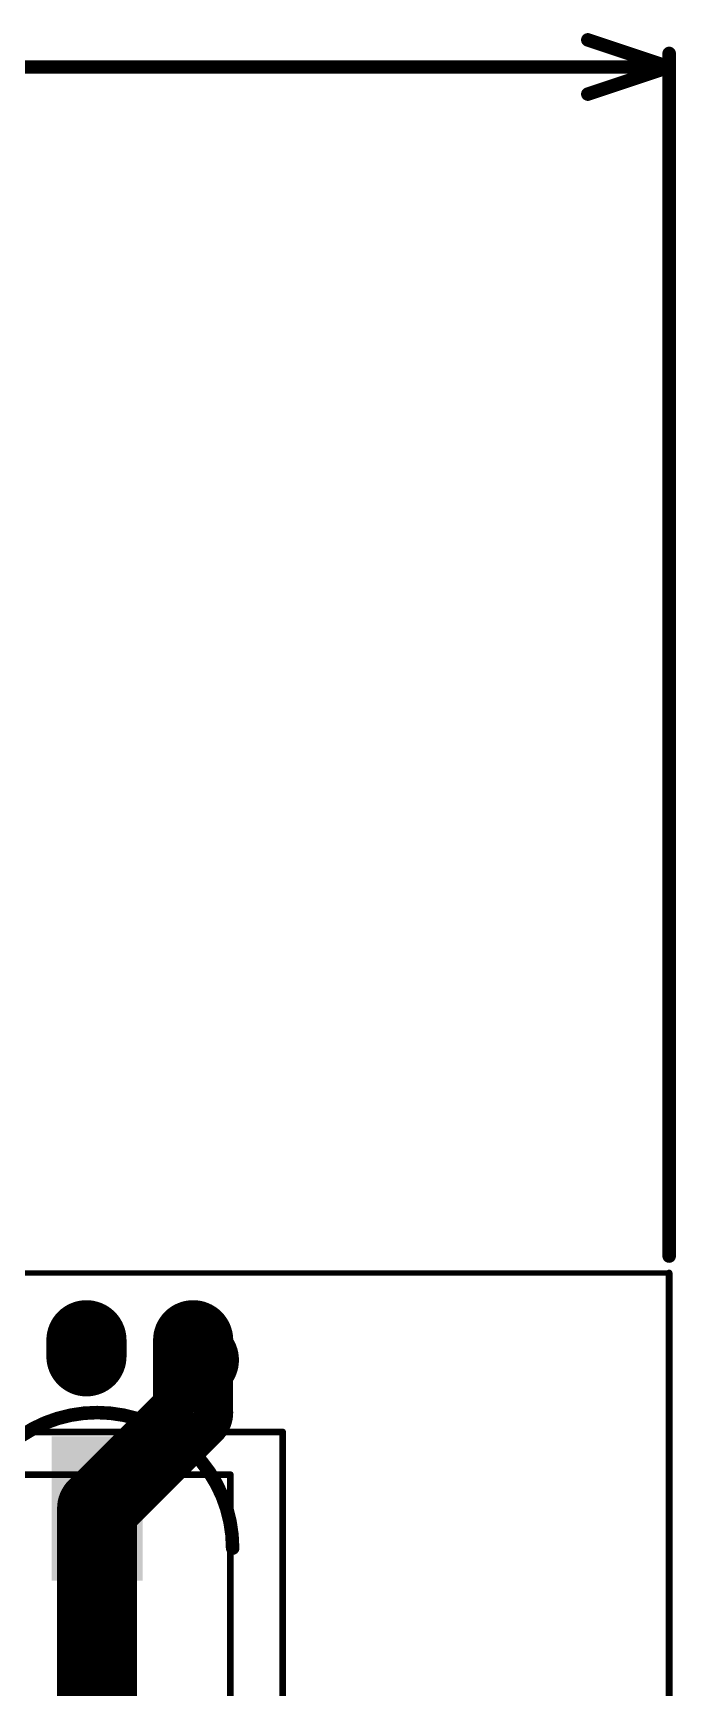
# Model space of a CAD drawing. Header units: inches. Extents: x 32166 to 66782, y 2386 to 7162.
# Drawn here: x 33286.5 to 33407, y 3483.3 to 3793.4 of the extents above; entities that cross this region are included whole.
import ezdxf

# ---------------------------------------------------------------- set-up
doc = ezdxf.new("R2010")
doc.units = ezdxf.units.IN
doc.header["$LTSCALE"] = 0.64311
doc.header["$MEASUREMENT"] = 0
for name, color, linetype in [('KEEPOUTLAYER', 6, 'CONTINUOUS'), ('MULTILAYER', 9, 'CONTINUOUS'), ('TOPLAYER', 1, 'CONTINUOUS'), ('TOPOVERLAY', 2, 'CONTINUOUS'), ('TOPSOLDER', 216, 'CONTINUOUS')]:
    doc.layers.add(name, color=color, linetype=linetype)

msp = doc.modelspace()

# ---------------------------------------------------------------- linework, layer by layer
at = {"layer": 'KEEPOUTLAYER'}
for points, const_width in [([(33250.68, 3561.08), (33405.68, 3561.08)], 1), ([(33405.68, 3419.08), (33405.68, 3561.08)], 1.27)]:
    msp.add_lwpolyline(points, dxfattribs=dict(at, const_width=const_width))
for points, const_width in [([(33405.36, 3561.08, 1), (33406, 3561.08, 1)], 0.636), ([(33405.43, 3561.08, 1), (33405.93, 3561.08, 1)], 0.5)]:
    msp.add_lwpolyline(points, format="xyb", close=True, dxfattribs=dict(at, const_width=const_width))
at = {"layer": 'MULTILAYER', "const_width": 13}
for points in [[(33296.47, 3545.48), (33296.47, 3548.48)], [(33316.47, 3545.48), (33316.47, 3548.48)]]:
    msp.add_lwpolyline(points, dxfattribs=at)
at = {"layer": 'MULTILAYER', "const_width": 6.5}
for points in [[(33299.72, 3548.48, 1), (33293.22, 3548.48, 1)], [(33319.73, 3548.48, 1), (33313.22, 3548.48, 1)], [(33299.72, 3545.48, 1), (33293.22, 3545.48, 1)], [(33319.73, 3545.48, 1), (33313.22, 3545.48, 1)]]:
    msp.add_lwpolyline(points, format="xyb", close=True, dxfattribs=at)
at = {"layer": 'MULTILAYER'}
msp.add_solid([(33290.97, 3504.45), (33305.97, 3504.45), (33290.97, 3529.45), (33305.97, 3529.45)], dxfattribs=at)
at = {"layer": 'TOPLAYER'}
for points, const_width in [([(33296.47, 3545.48), (33296.47, 3548.48)], 13), ([(33316.47, 3545.88), (33316.47, 3546.98)], 15), ([(33316.47, 3545.48), (33316.47, 3548.48)], 13), ([(33316.47, 3545.88), (33317.56, 3544.79)], 15), ([(33316.47, 3534.95), (33316.47, 3545.88)], 15), ([(33298.47, 3516.95), (33316.47, 3534.95)], 15), ([(33298.47, 3469.17), (33298.47, 3516.95)], 15)]:
    msp.add_lwpolyline(points, dxfattribs=dict(at, const_width=const_width))
for points, const_width in [([(33299.72, 3548.48, 1), (33293.22, 3548.48, 1)], 6.5), ([(33312.72, 3546.98, 1), (33320.23, 3546.98, 1)], 7.5), ([(33319.73, 3548.48, 1), (33313.22, 3548.48, 1)], 6.5), ([(33299.72, 3545.48, 1), (33293.22, 3545.48, 1)], 6.5), ([(33312.72, 3545.88, 1), (33320.23, 3545.88, 1)], 7.5), ([(33312.72, 3545.88, 1), (33320.23, 3545.88, 1)], 7.5), ([(33312.72, 3545.88, 1), (33320.23, 3545.88, 1)], 7.5), ([(33319.73, 3545.48, 1), (33313.22, 3545.48, 1)], 6.5), ([(33313.81, 3544.79, 1), (33321.31, 3544.79, 1)], 7.5), ([(33312.72, 3534.95, 1), (33320.23, 3534.95, 1)], 7.5), ([(33312.72, 3534.95, 1), (33320.23, 3534.95, 1)], 7.5), ([(33294.72, 3516.95, 1), (33302.22, 3516.95, 1)], 7.5), ([(33294.72, 3516.95, 1), (33302.22, 3516.95, 1)], 7.5)]:
    msp.add_lwpolyline(points, format="xyb", close=True, dxfattribs=dict(at, const_width=const_width))
msp.add_solid([(33290.97, 3504.45), (33305.97, 3504.45), (33290.97, 3529.45), (33305.97, 3529.45)], dxfattribs=at)
at = {"layer": 'TOPOVERLAY'}
for points, const_width in [([(33390.44, 3792.16), (33405.68, 3787.08)], 2.54), ([(33405.68, 3564.26), (33405.68, 3789.62)], 2.54), ([(33199.96, 3787.08), (33405.68, 3787.08)], 2.54), ([(33390.44, 3782), (33405.68, 3787.08)], 2.54), ([(32958.44, 3531.28), (33333.24, 3531.28)], 1.27), ([(33333.24, 3446.28), (33333.24, 3531.28)], 1.27), ([(32968.24, 3523.28), (33323.44, 3523.28)], 1.27), ([(33323.44, 3465.28), (33323.44, 3523.28)], 1.27)]:
    msp.add_lwpolyline(points, dxfattribs=dict(at, const_width=const_width))
for points, const_width in [([(33389.81, 3792.16, 1), (33391.08, 3792.16, 1)], 1.27), ([(33405.05, 3789.62, 1), (33406.32, 3789.62, 1)], 1.27), ([(33405.05, 3787.08, 1), (33406.32, 3787.08, 1)], 1.27), ([(33405.05, 3787.08, 1), (33406.32, 3787.08, 1)], 1.27), ([(33405.05, 3787.08, 1), (33406.32, 3787.08, 1)], 1.27), ([(33389.81, 3782, 1), (33391.08, 3782, 1)], 1.27), ([(33405.05, 3564.26, 1), (33406.32, 3564.26, 1)], 1.27), ([(33333.56, 3531.28, 1), (33332.92, 3531.28, 1)], 0.636), ([(33333.56, 3531.28, 1), (33332.92, 3531.28, 1)], 0.636), ([(33323.76, 3523.28, 1), (33323.12, 3523.28, 1)], 0.636), ([(33323.76, 3523.28, 1), (33323.12, 3523.28, 1)], 0.636), ([(33324.51, 3509.53, 1), (33323.24, 3509.53, 1)], 1.27)]:
    msp.add_lwpolyline(points, format="xyb", close=True, dxfattribs=dict(at, const_width=const_width))
at = {"layer": 'TOPOVERLAY', "const_width": 2.54}
msp.add_lwpolyline([(33273.07, 3509.53, -1), (33323.87, 3509.53)], format="xyb", dxfattribs=at)
at = {"layer": 'TOPSOLDER', "const_width": 15.03}
for points in [[(33296.47, 3545.48), (33296.47, 3548.48)], [(33316.47, 3545.48), (33316.47, 3548.48)]]:
    msp.add_lwpolyline(points, dxfattribs=at)
at = {"layer": 'TOPSOLDER', "const_width": 7.52}
for points in [[(33300.23, 3548.48, 1), (33292.72, 3548.48, 1)], [(33320.23, 3548.48, 1), (33312.72, 3548.48, 1)], [(33300.23, 3545.48, 1), (33292.72, 3545.48, 1)], [(33320.23, 3545.48, 1), (33312.72, 3545.48, 1)]]:
    msp.add_lwpolyline(points, format="xyb", close=True, dxfattribs=at)
at = {"layer": 'TOPSOLDER'}
msp.add_solid([(33289.96, 3503.43), (33306.99, 3503.43), (33289.96, 3530.46), (33306.99, 3530.46)], dxfattribs=at)

doc.saveas('drawing.dxf')
